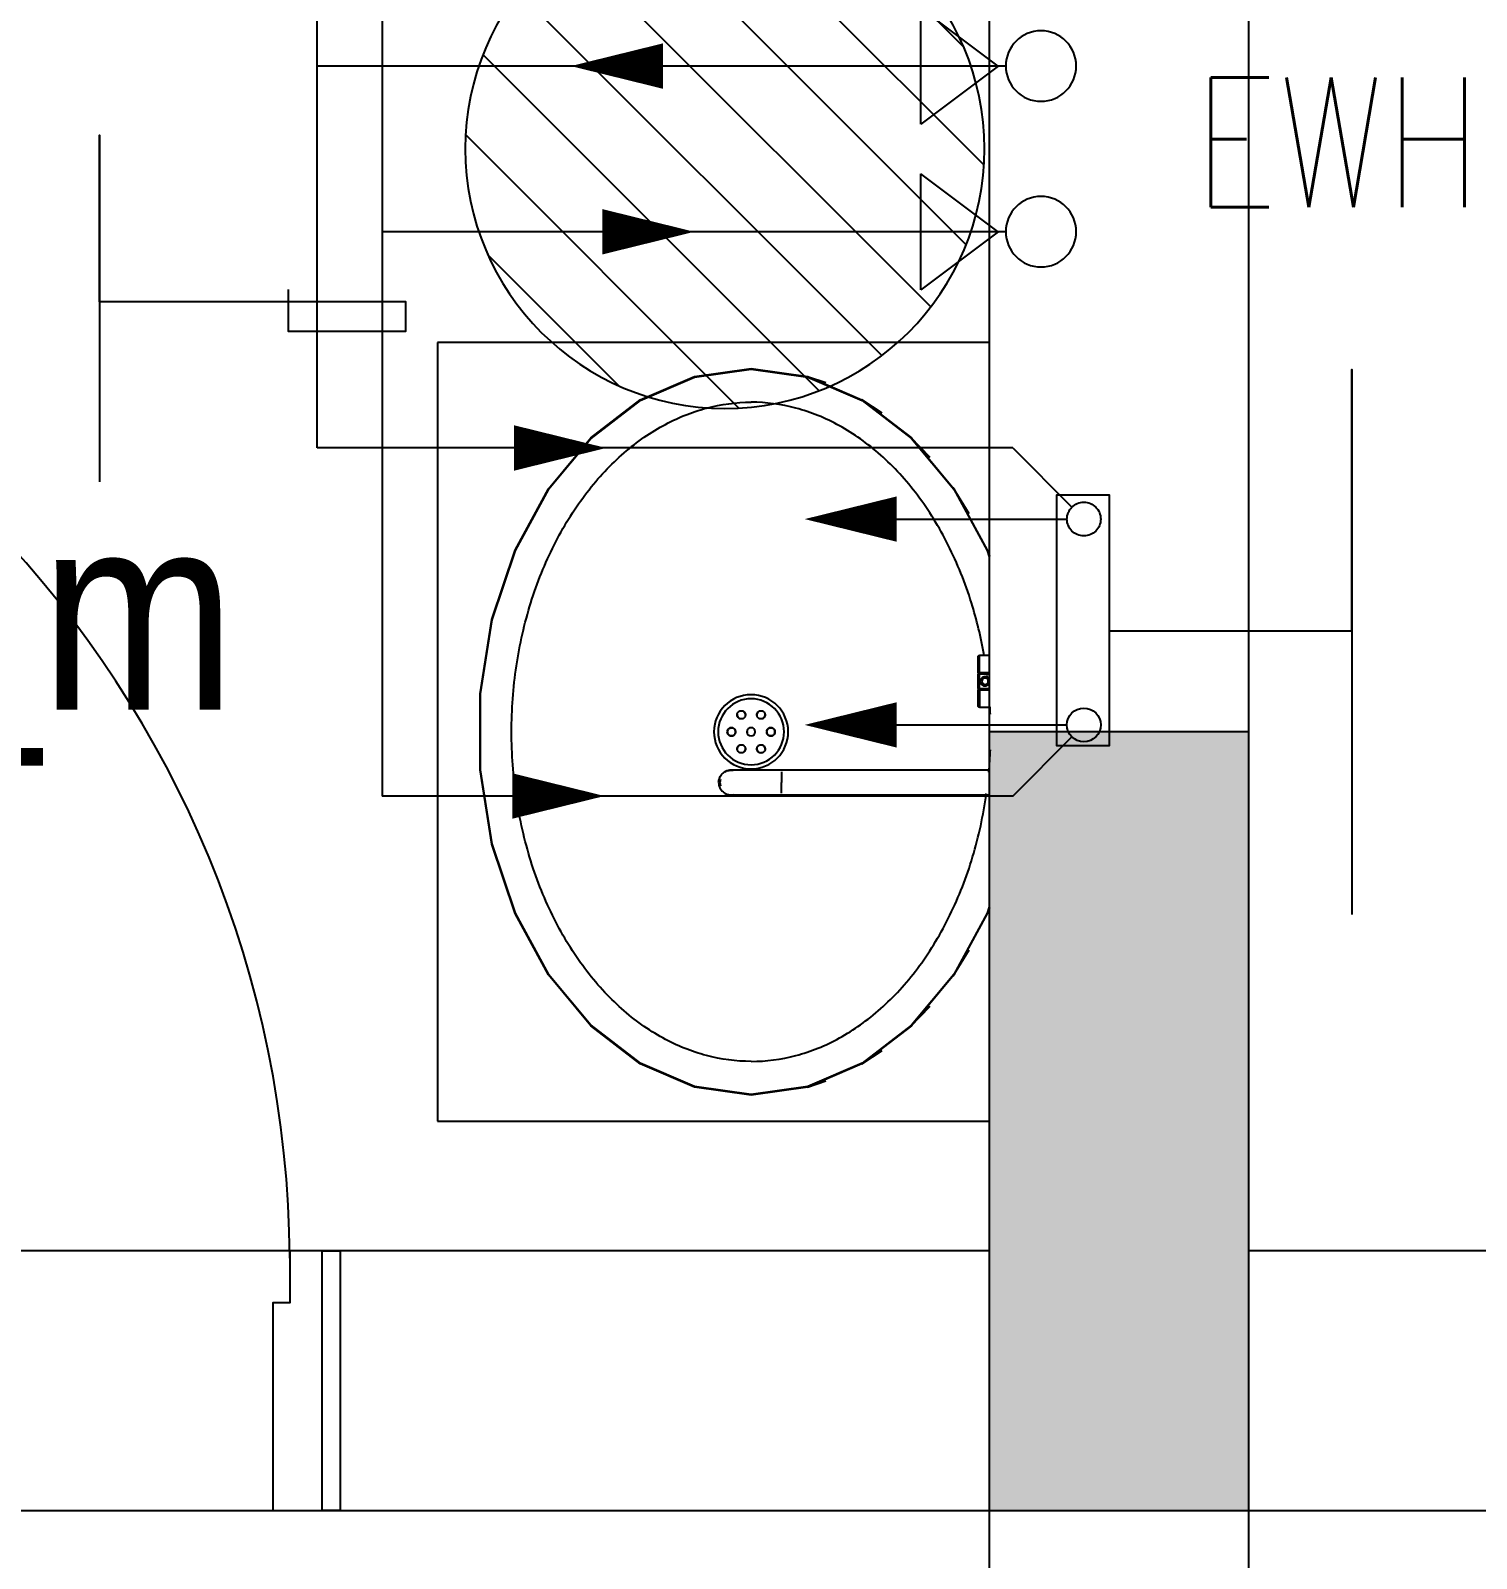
# Model space of a CAD drawing. Header units: metres. Extents: x -658 to -58, y -713 to -118.
# Drawn here: x -221.744 to -220.63, y -257.019 to -255.842 of the extents above; entities that cross this region are included whole.
import ezdxf
from ezdxf.enums import TextEntityAlignment as Align

# ---------------------------------------------------------------- set-up
doc = ezdxf.new("R2010")
doc.units = ezdxf.units.M
doc.header["$LTSCALE"] = 100
doc.linetypes.add('DASHED', pattern=[0.75, 0.5, -0.25])
for name, color, linetype in [('cw', 4, 'Continuous'), ('hw', 1, 'Continuous'), ('plan', 8, 'Continuous'), ('WATER ARR', 114, 'Continuous'), ('water heater', 1, 'Continuous'), ('WATER TEXT', 3, 'Continuous'), ('WATER-SUPPLY', 4, 'Continuous')]:
    doc.layers.add(name, color=color, linetype=linetype)
doc.styles.add('style12', font='xarab.shx')
doc.styles.add('TIMES', font='simplex.shx', dxfattribs={"width": 0.8, "height": 0.4})

# ---------------------------------------------------------------- blocks, each defined once
blk = doc.blocks.new('wash_basin_15442 _1_ - Type 1-V23-دور الملحق')
for p, q in [((0.125, -0.1), (0.125, -0.525)), ((0.366, -0.1), (0.366, -0.1075)), ((0.3794, -0.1), (0.3794, -0.1075)), ((0.3797, -0.1075), (0.3797, -0.1)), ((0.3797, -0.1), (0.3797, -0.1075)), ((0.3802, -0.1), (0.3802, -0.1075)), ((0.3802, -0.1), (0.3802, -0.1075)), ((0.3802, -0.1075), (0.3802, -0.1)), ((0.3803, -0.1075), (0.3803, -0.1)), ((0.3917, -0.1), (0.3917, -0.1075)), ((0.3918, -0.1075), (0.3918, -0.1)), ((0.3918, -0.1), (0.3918, -0.1075)), ((0.3918, -0.1075), (0.3918, -0.1)), ((0.3923, -0.1), (0.3923, -0.1075)), ((0.3923, -0.1075), (0.3923, -0.1)), ((0.3926, -0.1075), (0.3926, -0.1)), ((0.406, -0.1075), (0.406, -0.1)), ((0.4545, -0.1), (0.4545, -0.26)), ((0.4735, -0.26), (0.4735, -0.1)), ((0.725, -0.525), (0.725, -0.1)), ((0.2366, -0.1281), (0.2566, -0.1157)), ((0.3794, -0.1075), (0.366, -0.1075)), ((0.3795, -0.1085), (0.3686, -0.1085)), ((0.3686, -0.1085), (0.3795, -0.1085)), ((0.3794, -0.1075), (0.3797, -0.1075)), ((0.3797, -0.1075), (0.3794, -0.1075)), ((0.3802, -0.1075), (0.3803, -0.1075)), ((0.3803, -0.1075), (0.3802, -0.1075)), ((0.3917, -0.1075), (0.3803, -0.1075)), ((0.3916, -0.1085), (0.3804, -0.1085)), ((0.3804, -0.1085), (0.3916, -0.1085)), ((0.3889, -0.1075), (0.3831, -0.1075)), ((0.3917, -0.1075), (0.3918, -0.1075)), ((0.3918, -0.1075), (0.3917, -0.1075)), ((0.3926, -0.1075), (0.3923, -0.1075)), ((0.3923, -0.1075), (0.3926, -0.1075)), ((0.3925, -0.1085), (0.4034, -0.1085)), ((0.4034, -0.1085), (0.3925, -0.1085)), ((0.3926, -0.1075), (0.406, -0.1075)), ((0.5933, -0.1157), (0.6132, -0.1281)), ((0.1978, -0.1606), (0.2133, -0.1459)), ((0.6365, -0.1459), (0.652, -0.1606)), ((0.1689, -0.1985), (0.1792, -0.1828)), ((0.6707, -0.1828), (0.681, -0.1985)), ((0.151, -0.24), (0.1557, -0.2259)), ((0.6942, -0.2259), (0.6989, -0.24)), ((0.4558, -0.26), (0.464, -0.26)), ((0.4722, -0.26), (0.464, -0.26)), ((0.125, -0.525), (0.725, -0.525))]:
    blk.add_line(p, q)
at = {"flags": 128}
for points in [[(0.1449, -0.2835), (0.151, -0.2398), (0.1691, -0.1981), (0.1984, -0.16), (0.2376, -0.1274), (0.2849, -0.1016), (0.2895, -0.0997)], [(0.1455, -0.2835), (0.1517, -0.2398), (0.1697, -0.198), (0.1989, -0.16), (0.238, -0.1274), (0.2852, -0.1016), (0.2897, -0.0997)], [(0.1455, -0.2835), (0.1517, -0.2398), (0.1697, -0.198), (0.1989, -0.16), (0.238, -0.1274), (0.2852, -0.1016), (0.29, -0.1)], [(0.3846, -0.1), (0.3845, -0.1001), (0.3844, -0.1001), (0.3843, -0.1002), (0.3841, -0.1003), (0.384, -0.1004), (0.3839, -0.1004), (0.3838, -0.1005), (0.3837, -0.1006), (0.3836, -0.1007), (0.3835, -0.1008), (0.3834, -0.1009), (0.3833, -0.101), (0.3832, -0.1011), (0.3831, -0.1012), (0.3831, -0.1014), (0.383, -0.1015), (0.3829, -0.1016), (0.3828, -0.1017), (0.3828, -0.1019), (0.3827, -0.102), (0.3827, -0.1021), (0.3826, -0.1022), (0.3826, -0.1024), (0.3826, -0.1025), (0.3826, -0.1027), (0.3825, -0.1028), (0.3825, -0.1029), (0.3825, -0.1031), (0.3825, -0.1032), (0.3825, -0.1034), (0.3825, -0.1035), (0.3825, -0.1036), (0.3825, -0.1038), (0.3826, -0.1039), (0.3826, -0.104), (0.3826, -0.1042), (0.3827, -0.1043), (0.3827, -0.1044), (0.3828, -0.1046), (0.3828, -0.1047), (0.3829, -0.1048), (0.3829, -0.105), (0.383, -0.1051), (0.3831, -0.1052), (0.3832, -0.1053), (0.3833, -0.1054), (0.3833, -0.1055), (0.3834, -0.1056), (0.3835, -0.1057), (0.3836, -0.1058), (0.3837, -0.1059), (0.3838, -0.106), (0.384, -0.1061), (0.3841, -0.1062), (0.3842, -0.1062), (0.3843, -0.1063), (0.3844, -0.1064), (0.3846, -0.1064), (0.3847, -0.1065), (0.3848, -0.1065), (0.385, -0.1066), (0.3851, -0.1066), (0.3852, -0.1067), (0.3854, -0.1067), (0.3855, -0.1067), (0.3856, -0.1067), (0.3858, -0.1067), (0.3859, -0.1067), (0.386, -0.1067)], [(0.386, -0.1067), (0.3861, -0.1067), (0.3863, -0.1067), (0.3864, -0.1067), (0.3866, -0.1067), (0.3867, -0.1067), (0.3868, -0.1066), (0.387, -0.1066), (0.3871, -0.1066), (0.3872, -0.1065), (0.3874, -0.1065), (0.3875, -0.1064), (0.3876, -0.1064), (0.3877, -0.1063), (0.3879, -0.1062), (0.388, -0.1061), (0.3881, -0.1061), (0.3882, -0.106), (0.3883, -0.1059), (0.3884, -0.1058), (0.3885, -0.1057), (0.3886, -0.1056), (0.3887, -0.1055), (0.3888, -0.1054), (0.3889, -0.1053), (0.3889, -0.1051), (0.389, -0.105), (0.3891, -0.1049), (0.3892, -0.1048), (0.3892, -0.1046), (0.3893, -0.1045), (0.3893, -0.1044), (0.3894, -0.1043), (0.3894, -0.1041), (0.3894, -0.104), (0.3894, -0.1038), (0.3895, -0.1037), (0.3895, -0.1036), (0.3895, -0.1034), (0.3895, -0.1033), (0.3895, -0.1031), (0.3895, -0.103), (0.3895, -0.1029), (0.3895, -0.1027), (0.3894, -0.1026), (0.3894, -0.1025), (0.3894, -0.1023), (0.3893, -0.1022), (0.3893, -0.1021), (0.3892, -0.1019), (0.3892, -0.1018), (0.3891, -0.1017), (0.3891, -0.1015), (0.389, -0.1014), (0.3889, -0.1013), (0.3888, -0.1012), (0.3887, -0.1011), (0.3887, -0.101), (0.3886, -0.1009), (0.3885, -0.1008), (0.3884, -0.1007), (0.3883, -0.1006), (0.3882, -0.1005), (0.388, -0.1004), (0.3879, -0.1003), (0.3878, -0.1003), (0.3877, -0.1002), (0.3876, -0.1001), (0.3874, -0.1001), (0.3873, -0.1)], [(0.5599, -0.1), (0.5646, -0.1016), (0.6119, -0.1274), (0.651, -0.16), (0.6802, -0.198), (0.6982, -0.2398), (0.7043, -0.2835)], [(0.5602, -0.0997), (0.5646, -0.1016), (0.6119, -0.1274), (0.651, -0.16), (0.6802, -0.198), (0.6982, -0.2398), (0.7043, -0.2835)], [(0.5603, -0.0997), (0.5649, -0.1016), (0.6123, -0.1274), (0.6514, -0.16), (0.6807, -0.1981), (0.6988, -0.2398), (0.7049, -0.2835)], [(0.367, -0.1085), (0.367, -0.1085), (0.3669, -0.1085), (0.3669, -0.1085), (0.3668, -0.1085), (0.3668, -0.1085), (0.3668, -0.1085), (0.3667, -0.1085), (0.3667, -0.1084), (0.3666, -0.1084), (0.3666, -0.1084), (0.3666, -0.1084), (0.3665, -0.1084), (0.3665, -0.1084), (0.3665, -0.1083), (0.3664, -0.1083), (0.3664, -0.1083), (0.3664, -0.1083), (0.3663, -0.1083), (0.3663, -0.1082), (0.3663, -0.1082), (0.3663, -0.1082), (0.3662, -0.1081), (0.3662, -0.1081), (0.3662, -0.1081), (0.3662, -0.108), (0.3661, -0.108), (0.3661, -0.108), (0.3661, -0.1079), (0.3661, -0.1079), (0.3661, -0.1079), (0.3661, -0.1078), (0.366, -0.1078), (0.366, -0.1077), (0.366, -0.1077), (0.366, -0.1077), (0.366, -0.1076), (0.366, -0.1076), (0.366, -0.1076), (0.366, -0.1075), (0.366, -0.1075)], [(0.3795, -0.1085), (0.3788, -0.1085), (0.3781, -0.1085), (0.3774, -0.1085), (0.3767, -0.1085), (0.3761, -0.1085), (0.3754, -0.1085), (0.3748, -0.1085), (0.3742, -0.1085), (0.3736, -0.1085), (0.3731, -0.1085), (0.3725, -0.1085), (0.372, -0.1085), (0.3715, -0.1085), (0.371, -0.1085), (0.3706, -0.1085), (0.3701, -0.1085), (0.3697, -0.1085), (0.3693, -0.1085), (0.369, -0.1085), (0.3687, -0.1085), (0.3684, -0.1085), (0.3681, -0.1085), (0.3679, -0.1085), (0.3676, -0.1085), (0.3675, -0.1085), (0.3673, -0.1085), (0.3672, -0.1085), (0.3671, -0.1085), (0.367, -0.1085), (0.367, -0.1085), (0.367, -0.1085)], [(0.367, -0.1085), (0.367, -0.1085), (0.3671, -0.1085), (0.3671, -0.1085), (0.3672, -0.1085), (0.3674, -0.1085), (0.3675, -0.1085), (0.3677, -0.1085), (0.368, -0.1085), (0.3682, -0.1085), (0.3685, -0.1085), (0.3688, -0.1085), (0.3691, -0.1085), (0.3695, -0.1085), (0.3699, -0.1085), (0.3703, -0.1085), (0.3708, -0.1085), (0.3712, -0.1085), (0.3717, -0.1085), (0.3722, -0.1085), (0.3728, -0.1085), (0.3733, -0.1085), (0.3739, -0.1085), (0.3745, -0.1085), (0.3751, -0.1085), (0.3757, -0.1085), (0.3764, -0.1085), (0.377, -0.1085), (0.3777, -0.1085), (0.3784, -0.1085), (0.3791, -0.1085), (0.3795, -0.1085)], [(0.3826, -0.1085), (0.3818, -0.1085), (0.3811, -0.1085), (0.3804, -0.1085)], [(0.3804, -0.1085), (0.3811, -0.1085), (0.3819, -0.1085), (0.3826, -0.1085), (0.3834, -0.1085), (0.3841, -0.1085), (0.3849, -0.1085), (0.3856, -0.1085), (0.3864, -0.1085), (0.3872, -0.1085), (0.3879, -0.1085), (0.3887, -0.1085), (0.3894, -0.1085), (0.3902, -0.1085), (0.3909, -0.1085), (0.3916, -0.1085)], [(0.3916, -0.1085), (0.3909, -0.1085), (0.3901, -0.1085), (0.3894, -0.1085)], [(0.3925, -0.1085), (0.3932, -0.1085), (0.3939, -0.1085), (0.3946, -0.1085), (0.3953, -0.1085), (0.3959, -0.1085), (0.3966, -0.1085), (0.3972, -0.1085), (0.3978, -0.1085), (0.3984, -0.1085), (0.3989, -0.1085), (0.3995, -0.1085), (0.4, -0.1085), (0.4005, -0.1085), (0.401, -0.1085), (0.4014, -0.1085), (0.4019, -0.1085), (0.4023, -0.1085), (0.4027, -0.1085), (0.403, -0.1085), (0.4033, -0.1085), (0.4036, -0.1085), (0.4039, -0.1085), (0.4041, -0.1085), (0.4044, -0.1085), (0.4045, -0.1085), (0.4047, -0.1085), (0.4048, -0.1085), (0.4049, -0.1085), (0.405, -0.1085), (0.405, -0.1085), (0.405, -0.1085)], [(0.405, -0.1085), (0.405, -0.1085), (0.4049, -0.1085), (0.4049, -0.1085), (0.4048, -0.1085), (0.4046, -0.1085), (0.4045, -0.1085), (0.4043, -0.1085), (0.404, -0.1085), (0.4038, -0.1085), (0.4035, -0.1085), (0.4032, -0.1085), (0.4029, -0.1085), (0.4025, -0.1085), (0.4021, -0.1085), (0.4017, -0.1085), (0.4012, -0.1085), (0.4008, -0.1085), (0.4003, -0.1085), (0.3998, -0.1085), (0.3992, -0.1085), (0.3987, -0.1085), (0.3981, -0.1085), (0.3975, -0.1085), (0.3969, -0.1085), (0.3963, -0.1085), (0.3956, -0.1085), (0.395, -0.1085), (0.3943, -0.1085), (0.3936, -0.1085), (0.3929, -0.1085), (0.3925, -0.1085)], [(0.406, -0.1075), (0.406, -0.1075), (0.406, -0.1076), (0.406, -0.1076), (0.406, -0.1077), (0.406, -0.1077), (0.406, -0.1077), (0.406, -0.1078), (0.4059, -0.1078), (0.4059, -0.1079), (0.4059, -0.1079), (0.4059, -0.1079), (0.4059, -0.108), (0.4059, -0.108), (0.4058, -0.108), (0.4058, -0.1081), (0.4058, -0.1081), (0.4058, -0.1081), (0.4058, -0.1082), (0.4057, -0.1082), (0.4057, -0.1082), (0.4057, -0.1082), (0.4056, -0.1083), (0.4056, -0.1083), (0.4056, -0.1083), (0.4055, -0.1083), (0.4055, -0.1084), (0.4055, -0.1084), (0.4054, -0.1084), (0.4054, -0.1084), (0.4054, -0.1084), (0.4053, -0.1084), (0.4053, -0.1085), (0.4052, -0.1085), (0.4052, -0.1085), (0.4052, -0.1085), (0.4051, -0.1085), (0.4051, -0.1085), (0.4051, -0.1085), (0.405, -0.1085), (0.405, -0.1085)], [(0.4545, -0.26), (0.4545, -0.2616), (0.4545, -0.2631), (0.4545, -0.2647), (0.4545, -0.2662), (0.4545, -0.2677), (0.4545, -0.2693), (0.4545, -0.2708), (0.4545, -0.2723), (0.4545, -0.2737), (0.4545, -0.2752), (0.4545, -0.2766), (0.4545, -0.278), (0.4545, -0.2794), (0.4545, -0.2807), (0.4545, -0.282), (0.4545, -0.2833), (0.4545, -0.2845), (0.4545, -0.2857), (0.4545, -0.2869), (0.4545, -0.288), (0.4545, -0.289), (0.4545, -0.2901), (0.4545, -0.291), (0.4545, -0.2919), (0.4545, -0.2928), (0.4545, -0.2936), (0.4545, -0.2944), (0.4545, -0.2951), (0.4545, -0.2958), (0.4545, -0.2963), (0.4545, -0.2969), (0.4545, -0.2974), (0.4545, -0.2978), (0.4545, -0.2981), (0.4545, -0.2984), (0.4545, -0.2987), (0.4545, -0.2988), (0.4545, -0.2989), (0.4545, -0.299)], [(0.4735, -0.299), (0.4735, -0.2989), (0.4735, -0.2988), (0.4735, -0.2987), (0.4735, -0.2984), (0.4735, -0.2981), (0.4735, -0.2978), (0.4735, -0.2974), (0.4735, -0.2969), (0.4735, -0.2964), (0.4735, -0.2958), (0.4735, -0.2951), (0.4735, -0.2944), (0.4735, -0.2936), (0.4735, -0.2928), (0.4735, -0.292), (0.4735, -0.291), (0.4735, -0.2901), (0.4735, -0.289), (0.4735, -0.288), (0.4735, -0.2869), (0.4735, -0.2857), (0.4735, -0.2845), (0.4735, -0.2833), (0.4735, -0.282), (0.4735, -0.2807), (0.4735, -0.2794), (0.4735, -0.278), (0.4735, -0.2766), (0.4735, -0.2752), (0.4735, -0.2737), (0.4735, -0.2723), (0.4735, -0.2708), (0.4735, -0.2693), (0.4735, -0.2678), (0.4735, -0.2662), (0.4735, -0.2647), (0.4735, -0.2631), (0.4735, -0.2616), (0.4735, -0.26), (0.4735, -0.26)], [(0.7049, -0.2835), (0.6988, -0.3271), (0.6807, -0.3689), (0.6514, -0.4069), (0.6123, -0.4395), (0.5649, -0.4653), (0.5114, -0.4832), (0.4542, -0.4923), (0.3957, -0.4923), (0.3384, -0.4832), (0.2849, -0.4653), (0.2376, -0.4395), (0.1984, -0.4069), (0.1691, -0.3689), (0.151, -0.3271), (0.1449, -0.2835)], [(0.7043, -0.2835), (0.6982, -0.3271), (0.6802, -0.3689), (0.651, -0.4069), (0.6119, -0.4395), (0.5646, -0.4653), (0.5113, -0.4832), (0.4542, -0.4923), (0.3957, -0.4923), (0.3386, -0.4832), (0.2852, -0.4653), (0.238, -0.4395), (0.1989, -0.4069), (0.1697, -0.3689), (0.1517, -0.3271), (0.1455, -0.2835)], [(0.1455, -0.2835), (0.1517, -0.3271), (0.1697, -0.3689), (0.1989, -0.4069), (0.238, -0.4395), (0.2852, -0.4653), (0.3386, -0.4832), (0.3957, -0.4923), (0.4542, -0.4923), (0.5113, -0.4832), (0.5646, -0.4653), (0.6119, -0.4395), (0.651, -0.4069), (0.6802, -0.3689), (0.6982, -0.3271), (0.7043, -0.2835)]]:
    blk.add_lwpolyline(points, dxfattribs=at)
for centre, radius, start, end in [((0.386, -0.1032), 0.0035, 100.9743, 180), ((0.386, -0.1032), 0.0035, 180, 270), ((0.386, -0.1032), 0.0025, 90, 180), ((0.386, -0.1032), 0.0025, 180, 270), ((0.386, -0.1032), 0.0025, 270, 90), ((0.386, -0.1032), 0.0035, 270, 360), ((0.386, -0.1032), 0.0035, 0, 79.0257), ((0.3795, -0.1083), 0.0002, 270, 0), ((0.3795, -0.1083), 0.0002, 270, 360), ((0.3804, -0.1083), 0.0002, 180, 270), ((0.3804, -0.1083), 0.0002, 180, 270), ((0.3916, -0.1083), 0.0002, 270, 0), ((0.3916, -0.1083), 0.0002, 270, 0), ((0.3925, -0.1083), 0.0002, 180, 270), ((0.3925, -0.1083), 0.0002, 180, 270), ((0.4249, -0.2835), 0.0286, 90, 270), ((0.4249, -0.2835), 0.0286, 0, 180), ((0.4249, -0.2835), 0.0254, 90, 270), ((0.4249, -0.2835), 0.0286, 270, 90), ((0.4249, -0.2835), 0.0254, 270, 90), ((0.4249, -0.2835), 0.00317, 90, 180), ((0.4249, -0.2835), 0.00318, 90, 105), ((0.4249, -0.2835), 0.00318, 75, 90), ((0.4249, -0.2835), 0.00318, 0, 90), ((0.4249, -0.2835), 0.0286, 180, 0), ((0.4249, -0.2835), 0.00317, 180, 270), ((0.4249, -0.2835), 0.00318, 255, 270), ((0.4249, -0.2835), 0.00317, 270, 0), ((0.4249, -0.2835), 0.00317, 270, 285), ((0.464, -0.299), 0.0095, 170, 210), ((0.464, -0.299), 0.0095, 180, 193.6243), ((0.464, -0.299), 0.0095, 330, 10), ((0.464, -0.299), 0.0095, 346.3821, 360), ((0.464, -0.299), 0.0095, 250, 270), ((0.464, -0.299), 0.0085, 253.3917, 270), ((0.464, -0.299), 0.0095, 258.4463, 270), ((0.464, -0.299), 0.009, 261.6271, 270), ((0.464, -0.299), 0.0085, 270, 286.6195), ((0.464, -0.299), 0.0095, 270, 290), ((0.464, -0.299), 0.009, 270, 278.39), ((0.464, -0.299), 0.0095, 270, 281.5609)]:
    blk.add_arc(centre, radius, start, end)
for points, knots in [([(0.366, -0.1039), (0.3521, -0.1064), (0.3224, -0.1135), (0.2801, -0.1306), (0.2414, -0.1545), (0.2102, -0.1831), (0.1876, -0.215), (0.174, -0.2488), (0.1709, -0.2719), (0.1709, -0.2835)], [4.941188, 4.941188, 4.941188, 4.941188, 5.105088, 5.301438, 5.497787, 5.694137, 5.890486, 6.086836, 6.283185, 6.283185, 6.283185, 6.283185]), ([(0.3854, -0.0998), (0.3852, -0.0998), (0.3848, -0.0999), (0.3843, -0.1002), (0.384, -0.1004), (0.3837, -0.1006), (0.3835, -0.1008), (0.3833, -0.101), (0.3831, -0.1012), (0.3829, -0.1016), (0.3826, -0.1022), (0.3825, -0.1028), (0.3825, -0.1032)], [0.5555556, 0.5555556, 0.5555556, 0.5555556, 0.6111111, 0.6666667, 0.6944444, 0.7222222, 0.75, 0.7777778, 0.8055556, 0.8333333, 0.8888889, 1, 1, 1, 1]), ([(0.3825, -0.1032), (0.3825, -0.1037), (0.3826, -0.1043), (0.3829, -0.1049), (0.3831, -0.1053), (0.3833, -0.1055), (0.3835, -0.1057), (0.3837, -0.1059), (0.384, -0.1061), (0.3842, -0.1063), (0.3845, -0.1064), (0.3849, -0.1066), (0.3856, -0.1068), (0.3864, -0.1068), (0.3872, -0.1066), (0.3877, -0.1063), (0.388, -0.1061), (0.3883, -0.1059), (0.3885, -0.1057), (0.3887, -0.1055), (0.3889, -0.1053), (0.3891, -0.1049), (0.3894, -0.1043), (0.3895, -0.1037), (0.3895, -0.1032)], [0, 0, 0, 0, 0.111111, 0.166667, 0.194444, 0.222222, 0.25, 0.277778, 0.305556, 0.333333, 0.361111, 0.388889, 0.444444, 0.555556, 0.611111, 0.666667, 0.694444, 0.722222, 0.75, 0.777778, 0.805556, 0.833333, 0.888889, 1, 1, 1, 1]), ([(0.3895, -0.1032), (0.3895, -0.1028), (0.3894, -0.1022), (0.3891, -0.1016), (0.3889, -0.1012), (0.3887, -0.101), (0.3885, -0.1008), (0.3883, -0.1006), (0.388, -0.1004), (0.3878, -0.1002), (0.3875, -0.1001), (0.3871, -0.0999), (0.3868, -0.0998), (0.3866, -0.0998)], [0, 0, 0, 0, 0.1111111, 0.1666667, 0.1944444, 0.2222222, 0.25, 0.2777778, 0.3055556, 0.3333333, 0.3611111, 0.3888889, 0.4444444, 0.4444444, 0.4444444, 0.4444444]), ([(0.6789, -0.2835), (0.6789, -0.2719), (0.6759, -0.2488), (0.6623, -0.215), (0.6397, -0.1831), (0.6085, -0.1545), (0.5698, -0.1306), (0.525, -0.1125), (0.4913, -0.1049), (0.4735, -0.1023), (0.4724, -0.1021)], [3.141593, 3.141593, 3.141593, 3.141593, 3.337942, 3.534292, 3.730641, 3.926991, 4.12334, 4.31969, 4.516039, 4.529088, 4.529088, 4.529088, 4.529088]), ([(0.3794, -0.1075), (0.3794, -0.1076), (0.3794, -0.1078), (0.3794, -0.1082), (0.3795, -0.1084), (0.3795, -0.1085), (0.3795, -0.1085)], [0, 0, 0, 0, 0.2, 0.4, 0.7, 1, 1, 1, 1]), ([(0.3804, -0.1083), (0.3804, -0.1083), (0.3804, -0.1085), (0.3804, -0.1085), (0.3804, -0.1085)], [0.6, 0.6, 0.6, 0.6, 0.7, 1, 1, 1, 1]), ([(0.3916, -0.1083), (0.3916, -0.1083), (0.3916, -0.1085), (0.3916, -0.1085), (0.3916, -0.1085)], [0.6, 0.6, 0.6, 0.6, 0.7, 1, 1, 1, 1]), ([(0.3926, -0.1075), (0.3926, -0.1076), (0.3926, -0.1078), (0.3926, -0.1082), (0.3925, -0.1084), (0.3925, -0.1085), (0.3925, -0.1085)], [0, 0, 0, 0, 0.2, 0.4, 0.7, 1, 1, 1, 1]), ([(0.4218, -0.2683), (0.4218, -0.2679), (0.4218, -0.2675), (0.422, -0.267), (0.4222, -0.2667), (0.4225, -0.2663), (0.4229, -0.2658), (0.4237, -0.2653), (0.4245, -0.2651), (0.4249, -0.2651)], [-1, -1, -1, -1, -0.785714, -0.732143, -0.678571, -0.571429, -0.428571, -0.285714, 0, 0, 0, 0]), ([(0.4218, -0.2683), (0.4218, -0.2686), (0.4218, -0.2691), (0.422, -0.2696), (0.4222, -0.2699), (0.4225, -0.2703), (0.4229, -0.2708), (0.4235, -0.2711), (0.4242, -0.2714), (0.4247, -0.2715), (0.4249, -0.2715)], [-1, -1, -1, -1, -0.785714, -0.732143, -0.678571, -0.571429, -0.428571, -0.285714, -0.142857, 0, 0, 0, 0]), ([(0.4249, -0.2651), (0.4246, -0.2651), (0.4241, -0.2652), (0.4237, -0.2654), (0.4235, -0.2654)], [-1, -1, -1, -1, -0.7857143, -0.7142857, -0.7142857, -0.7142857, -0.7142857]), ([(0.4249, -0.2651), (0.4253, -0.2651), (0.426, -0.2652), (0.4269, -0.2657), (0.4275, -0.2663), (0.4278, -0.2669), (0.4281, -0.2676), (0.4281, -0.268), (0.4281, -0.2683)], [-1, -1, -1, -1, -0.785714, -0.571429, -0.428571, -0.285714, -0.142857, 0, 0, 0, 0]), ([(0.4281, -0.2683), (0.4281, -0.2686), (0.4281, -0.2691), (0.4279, -0.2695), (0.4277, -0.2699), (0.4274, -0.2703), (0.427, -0.2708), (0.4264, -0.2711), (0.4257, -0.2714), (0.4252, -0.2715), (0.4249, -0.2715)], [-1, -1, -1, -1, -0.785714, -0.732143, -0.678571, -0.571429, -0.428571, -0.285714, -0.142857, 0, 0, 0, 0]), ([(0.4281, -0.2683), (0.4281, -0.2679), (0.4281, -0.2675), (0.4279, -0.267), (0.4277, -0.2667), (0.4276, -0.2665), (0.4275, -0.2663)], [-1, -1, -1, -1, -0.7857143, -0.7321429, -0.6785714, -0.5714286, -0.5714286, -0.5714286, -0.5714286]), ([(0.4102, -0.2786), (0.41, -0.2785), (0.4097, -0.2782), (0.4093, -0.2778), (0.4091, -0.2775), (0.4089, -0.2772), (0.4088, -0.2769), (0.4087, -0.2765), (0.4086, -0.2758), (0.4088, -0.2748), (0.4093, -0.2738), (0.4101, -0.2732), (0.4108, -0.2729), (0.4113, -0.2727), (0.4118, -0.2727), (0.4126, -0.2727), (0.4131, -0.2729), (0.4134, -0.2731)], [-1, -1, -1, -1, -0.916667, -0.875, -0.833333, -0.791667, -0.770833, -0.75, -0.666667, -0.555556, -0.444444, -0.333333, -0.277778, -0.222222, -0.166667, -0.111111, 0, 0, 0, 0]), ([(0.4134, -0.2731), (0.4137, -0.2733), (0.4141, -0.2736), (0.4145, -0.2742), (0.4147, -0.2745), (0.4148, -0.2747), (0.4149, -0.275), (0.4149, -0.2753), (0.415, -0.2755), (0.415, -0.2759), (0.415, -0.2764), (0.4148, -0.2771), (0.4144, -0.2778), (0.4139, -0.2783), (0.4136, -0.2785), (0.4133, -0.2787), (0.4129, -0.2788), (0.4126, -0.2789), (0.4123, -0.279), (0.412, -0.279), (0.4117, -0.279), (0.4111, -0.279), (0.4105, -0.2788), (0.4102, -0.2786)], [-1, -1, -1, -1, -0.888889, -0.833333, -0.805556, -0.777778, -0.75, -0.722222, -0.694444, -0.666667, -0.611111, -0.555556, -0.444444, -0.388889, -0.361111, -0.333333, -0.277778, -0.25, -0.222222, -0.194444, -0.166667, -0.111111, 0, 0, 0, 0]), ([(0.4102, -0.2786), (0.4105, -0.2788), (0.4111, -0.279), (0.4117, -0.279), (0.4121, -0.279), (0.4122, -0.279), (0.4123, -0.279)], [-1, -1, -1, -1, -0.8888889, -0.8333333, -0.8055556, -0.7777778, -0.7777778, -0.7777778, -0.7777778]), ([(0.4134, -0.2731), (0.4132, -0.273), (0.4128, -0.2728), (0.4123, -0.2727), (0.4118, -0.2727), (0.4115, -0.2727), (0.4113, -0.2727), (0.4113, -0.2727)], [-1, -1, -1, -1, -0.9166667, -0.875, -0.8333333, -0.7916667, -0.7777778, -0.7777778, -0.7777778, -0.7777778]), ([(0.4148, -0.2747), (0.4147, -0.2747), (0.4147, -0.2745), (0.4145, -0.2742), (0.4141, -0.2736), (0.4137, -0.2733), (0.4134, -0.2731)], [-0.2222222, -0.2222222, -0.2222222, -0.2222222, -0.1944444, -0.1666667, -0.1111111, 0, 0, 0, 0]), ([(0.4397, -0.2786), (0.4394, -0.2788), (0.4388, -0.279), (0.4382, -0.279), (0.4379, -0.279), (0.4376, -0.279), (0.4373, -0.2789), (0.437, -0.2789), (0.4368, -0.2788), (0.4364, -0.2786), (0.4361, -0.2783), (0.4355, -0.2778), (0.4351, -0.2771), (0.435, -0.2765), (0.4349, -0.2761), (0.4349, -0.2757), (0.4349, -0.2754), (0.435, -0.275), (0.4351, -0.2747), (0.4352, -0.2745), (0.4354, -0.2742), (0.4358, -0.2736), (0.4362, -0.2733), (0.4365, -0.2731)], [-1, -1, -1, -1, -0.888889, -0.833333, -0.805556, -0.777778, -0.75, -0.722222, -0.694444, -0.666667, -0.611111, -0.555556, -0.444444, -0.388889, -0.361111, -0.333333, -0.277778, -0.25, -0.222222, -0.194444, -0.166667, -0.111111, 0, 0, 0, 0]), ([(0.4365, -0.2731), (0.4362, -0.2733), (0.4358, -0.2736), (0.4354, -0.2742), (0.4352, -0.2745), (0.4352, -0.2747), (0.4351, -0.2747)], [-1, -1, -1, -1, -0.8888889, -0.8333333, -0.8055556, -0.7777778, -0.7777778, -0.7777778, -0.7777778]), ([(0.4386, -0.2727), (0.4384, -0.2727), (0.438, -0.2727), (0.4373, -0.2727), (0.4368, -0.2729), (0.4365, -0.2731)], [-0.2222222, -0.2222222, -0.2222222, -0.2222222, -0.1666667, -0.1111111, 0, 0, 0, 0]), ([(0.4365, -0.2731), (0.4367, -0.273), (0.4371, -0.2728), (0.4376, -0.2727), (0.438, -0.2727), (0.4384, -0.2727), (0.4387, -0.2727), (0.4391, -0.2728), (0.4397, -0.2731), (0.4406, -0.2738), (0.4411, -0.2748), (0.4413, -0.2757), (0.4412, -0.2765), (0.4411, -0.277), (0.4408, -0.2775), (0.4404, -0.2781), (0.44, -0.2784), (0.4397, -0.2786)], [-1, -1, -1, -1, -0.916667, -0.875, -0.833333, -0.791667, -0.770833, -0.75, -0.666667, -0.555556, -0.444444, -0.333333, -0.277778, -0.222222, -0.166667, -0.111111, 0, 0, 0, 0]), ([(0.4376, -0.279), (0.4377, -0.279), (0.4378, -0.279), (0.4382, -0.279), (0.4388, -0.279), (0.4394, -0.2788), (0.4397, -0.2786)], [-0.2222222, -0.2222222, -0.2222222, -0.2222222, -0.1944444, -0.1666667, -0.1111111, 0, 0, 0, 0]), ([(0.4397, -0.2786), (0.4399, -0.2785), (0.4402, -0.2783), (0.4404, -0.278), (0.4405, -0.2779)], [-1, -1, -1, -1, -0.9166667, -0.8888889, -0.8888889, -0.8888889, -0.8888889]), ([(0.4134, -0.2938), (0.4132, -0.2939), (0.4128, -0.2941), (0.4123, -0.2942), (0.4118, -0.2942), (0.4115, -0.2942), (0.4112, -0.2942), (0.4108, -0.2941), (0.4102, -0.2938), (0.4093, -0.2931), (0.4088, -0.2921), (0.4086, -0.2912), (0.4087, -0.2904), (0.4088, -0.2899), (0.4091, -0.2894), (0.4095, -0.2888), (0.4099, -0.2885), (0.4102, -0.2883)], [-1, -1, -1, -1, -0.916667, -0.875, -0.833333, -0.791667, -0.770833, -0.75, -0.666667, -0.555556, -0.444444, -0.333333, -0.277778, -0.222222, -0.166667, -0.111111, 0, 0, 0, 0]), ([(0.4102, -0.2883), (0.41, -0.2884), (0.4097, -0.2886), (0.4095, -0.2889), (0.4094, -0.289)], [-1, -1, -1, -1, -0.9166667, -0.8888889, -0.8888889, -0.8888889, -0.8888889]), ([(0.4123, -0.2879), (0.4122, -0.2879), (0.412, -0.2879), (0.4117, -0.2879), (0.4111, -0.2879), (0.4105, -0.2881), (0.4102, -0.2883)], [-0.2222222, -0.2222222, -0.2222222, -0.2222222, -0.1944444, -0.1666667, -0.1111111, 0, 0, 0, 0]), ([(0.4102, -0.2883), (0.4105, -0.2881), (0.4111, -0.2879), (0.4117, -0.2879), (0.412, -0.2879), (0.4123, -0.2879), (0.4126, -0.288), (0.4129, -0.288), (0.4131, -0.2881), (0.4135, -0.2883), (0.4138, -0.2886), (0.4144, -0.2891), (0.4148, -0.2898), (0.4149, -0.2904), (0.415, -0.2908), (0.415, -0.2912), (0.415, -0.2915), (0.4149, -0.2919), (0.4148, -0.2922), (0.4147, -0.2924), (0.4145, -0.2927), (0.4141, -0.2933), (0.4137, -0.2936), (0.4134, -0.2938)], [-1, -1, -1, -1, -0.888889, -0.833333, -0.805556, -0.777778, -0.75, -0.722222, -0.694444, -0.666667, -0.611111, -0.555556, -0.444444, -0.388889, -0.361111, -0.333333, -0.277778, -0.25, -0.222222, -0.194444, -0.166667, -0.111111, 0, 0, 0, 0]), ([(0.4113, -0.2942), (0.4115, -0.2942), (0.4118, -0.2942), (0.4126, -0.2942), (0.4131, -0.294), (0.4134, -0.2938)], [-0.2222222, -0.2222222, -0.2222222, -0.2222222, -0.1666667, -0.1111111, 0, 0, 0, 0]), ([(0.4134, -0.2938), (0.4137, -0.2936), (0.4141, -0.2933), (0.4145, -0.2927), (0.4147, -0.2924), (0.4147, -0.2922), (0.4148, -0.2922)], [-1, -1, -1, -1, -0.8888889, -0.8333333, -0.8055556, -0.7777778, -0.7777778, -0.7777778, -0.7777778]), ([(0.4365, -0.2938), (0.4362, -0.2936), (0.4358, -0.2933), (0.4354, -0.2927), (0.4352, -0.2924), (0.4351, -0.2922), (0.435, -0.2919), (0.435, -0.2916), (0.4349, -0.2914), (0.4349, -0.291), (0.4349, -0.2905), (0.4351, -0.2898), (0.4355, -0.2891), (0.436, -0.2886), (0.4363, -0.2884), (0.4366, -0.2882), (0.437, -0.2881), (0.4373, -0.288), (0.4376, -0.2879), (0.4378, -0.2879), (0.4382, -0.2879), (0.4388, -0.2879), (0.4394, -0.2881), (0.4397, -0.2883)], [-1, -1, -1, -1, -0.888889, -0.833333, -0.805556, -0.777778, -0.75, -0.722222, -0.694444, -0.666667, -0.611111, -0.555556, -0.444444, -0.388889, -0.361111, -0.333333, -0.277778, -0.25, -0.222222, -0.194444, -0.166667, -0.111111, 0, 0, 0, 0]), ([(0.4351, -0.2922), (0.4352, -0.2922), (0.4352, -0.2924), (0.4354, -0.2927), (0.4358, -0.2933), (0.4362, -0.2936), (0.4365, -0.2938)], [-0.2222222, -0.2222222, -0.2222222, -0.2222222, -0.1944444, -0.1666667, -0.1111111, 0, 0, 0, 0]), ([(0.4397, -0.2883), (0.4399, -0.2884), (0.4402, -0.2887), (0.4406, -0.2891), (0.4408, -0.2894), (0.441, -0.2897), (0.4411, -0.29), (0.4412, -0.2904), (0.4413, -0.2911), (0.4411, -0.2921), (0.4406, -0.2931), (0.4398, -0.2937), (0.4391, -0.294), (0.4386, -0.2942), (0.438, -0.2942), (0.4373, -0.2942), (0.4368, -0.294), (0.4365, -0.2938)], [-1, -1, -1, -1, -0.916667, -0.875, -0.833333, -0.791667, -0.770833, -0.75, -0.666667, -0.555556, -0.444444, -0.333333, -0.277778, -0.222222, -0.166667, -0.111111, 0, 0, 0, 0]), ([(0.4365, -0.2938), (0.4367, -0.2939), (0.4371, -0.2941), (0.4376, -0.2942), (0.438, -0.2942), (0.4384, -0.2942), (0.4386, -0.2942), (0.4386, -0.2942)], [-1, -1, -1, -1, -0.9166667, -0.875, -0.8333333, -0.7916667, -0.7777778, -0.7777778, -0.7777778, -0.7777778]), ([(0.4397, -0.2883), (0.4394, -0.2881), (0.4388, -0.2879), (0.4382, -0.2879), (0.4378, -0.2879), (0.4377, -0.2879), (0.4376, -0.2879)], [-1, -1, -1, -1, -0.8888889, -0.8333333, -0.8055556, -0.7777778, -0.7777778, -0.7777778, -0.7777778]), ([(0.4218, -0.2986), (0.4218, -0.2983), (0.4218, -0.2978), (0.422, -0.2974), (0.4222, -0.297), (0.4225, -0.2966), (0.4229, -0.2961), (0.4235, -0.2958), (0.4242, -0.2955), (0.4247, -0.2954), (0.4249, -0.2954)], [-1, -1, -1, -1, -0.785714, -0.732143, -0.678571, -0.571429, -0.428571, -0.285714, -0.142857, 0, 0, 0, 0]), ([(0.4218, -0.2986), (0.4218, -0.299), (0.4218, -0.2994), (0.422, -0.2999), (0.4222, -0.3002), (0.4223, -0.3004), (0.4224, -0.3006)], [-1, -1, -1, -1, -0.7857143, -0.7321429, -0.6785714, -0.5714286, -0.5714286, -0.5714286, -0.5714286]), ([(0.4249, -0.3018), (0.4246, -0.3018), (0.4239, -0.3017), (0.423, -0.3012), (0.4224, -0.3006), (0.4221, -0.3), (0.4218, -0.2993), (0.4218, -0.2989), (0.4218, -0.2986)], [-1, -1, -1, -1, -0.785714, -0.571429, -0.428571, -0.285714, -0.142857, 0, 0, 0, 0]), ([(0.4281, -0.2986), (0.4281, -0.2983), (0.4281, -0.2978), (0.4279, -0.2973), (0.4277, -0.297), (0.4274, -0.2966), (0.427, -0.2961), (0.4264, -0.2958), (0.4257, -0.2955), (0.4252, -0.2954), (0.4249, -0.2954)], [-1, -1, -1, -1, -0.785714, -0.732143, -0.678571, -0.571429, -0.428571, -0.285714, -0.142857, 0, 0, 0, 0]), ([(0.4281, -0.2986), (0.4281, -0.299), (0.4281, -0.2994), (0.4279, -0.2999), (0.4277, -0.3002), (0.4274, -0.3006), (0.427, -0.3011), (0.4262, -0.3016), (0.4254, -0.3018), (0.4249, -0.3018)], [-1, -1, -1, -1, -0.785714, -0.732143, -0.678571, -0.571429, -0.428571, -0.285714, 0, 0, 0, 0]), ([(0.4249, -0.3018), (0.4253, -0.3018), (0.4258, -0.3017), (0.4262, -0.3015), (0.4264, -0.3015)], [-1, -1, -1, -1, -0.7857143, -0.7142857, -0.7142857, -0.7142857, -0.7142857])]:
    blk.add_open_spline(points, degree=3, knots=knots)
for points in [[(0.3843, -0.1013), (0.3834, -0.1014), (0.3824, -0.1015), (0.3815, -0.1016)], [(0.3892, -0.1007), (0.3885, -0.1008), (0.3878, -0.1009), (0.3871, -0.1009)], [(0.4112, -0.0991), (0.4094, -0.0992), (0.4075, -0.0993), (0.4057, -0.0994)], [(0.456, -0.1002), (0.4502, -0.0997), (0.4444, -0.0994), (0.4387, -0.0991)], [(0.3795, -0.1085), (0.3795, -0.1085), (0.3795, -0.1085), (0.3795, -0.1083), (0.3794, -0.1081), (0.3794, -0.1078), (0.3794, -0.1076), (0.3794, -0.1075)], [(0.3797, -0.1083), (0.3797, -0.1083), (0.3797, -0.1083), (0.3797, -0.1081), (0.3797, -0.1078), (0.3797, -0.1076), (0.3797, -0.1075)], [(0.3797, -0.1075), (0.3797, -0.1076), (0.3797, -0.1078), (0.3797, -0.1081), (0.3797, -0.1083), (0.3797, -0.1083), (0.3797, -0.1083)], [(0.3802, -0.1083), (0.3802, -0.1083), (0.3802, -0.1083), (0.3802, -0.1081), (0.3802, -0.1078), (0.3802, -0.1076), (0.3802, -0.1075)], [(0.3802, -0.1075), (0.3802, -0.1076), (0.3802, -0.1078), (0.3802, -0.1081), (0.3802, -0.1083), (0.3802, -0.1083), (0.3802, -0.1083)], [(0.3803, -0.1075), (0.3803, -0.1076), (0.3803, -0.1077), (0.3803, -0.1078)], [(0.3803, -0.1078), (0.3803, -0.1077), (0.3803, -0.1076), (0.3803, -0.1075)], [(0.3804, -0.1085), (0.3804, -0.1085), (0.3804, -0.1085), (0.3804, -0.1084), (0.3804, -0.1083)], [(0.3916, -0.1085), (0.3916, -0.1085), (0.3916, -0.1085), (0.3916, -0.1084), (0.3916, -0.1083)], [(0.3917, -0.1078), (0.3917, -0.1077), (0.3917, -0.1076), (0.3917, -0.1075)], [(0.3917, -0.1075), (0.3917, -0.1076), (0.3917, -0.1077), (0.3917, -0.1078)], [(0.3918, -0.1075), (0.3918, -0.1076), (0.3918, -0.1078), (0.3918, -0.1081), (0.3918, -0.1083), (0.3918, -0.1083), (0.3918, -0.1083)], [(0.3918, -0.1083), (0.3918, -0.1083), (0.3918, -0.1083), (0.3918, -0.1081), (0.3918, -0.1078), (0.3918, -0.1076), (0.3918, -0.1075)], [(0.3923, -0.1075), (0.3923, -0.1076), (0.3923, -0.1078), (0.3923, -0.1081), (0.3923, -0.1083), (0.3923, -0.1083), (0.3923, -0.1083)], [(0.3923, -0.1083), (0.3923, -0.1083), (0.3923, -0.1083), (0.3923, -0.1081), (0.3923, -0.1078), (0.3923, -0.1076), (0.3923, -0.1075)], [(0.3925, -0.1085), (0.3925, -0.1085), (0.3925, -0.1085), (0.3925, -0.1083), (0.3926, -0.1081), (0.3926, -0.1078), (0.3926, -0.1076), (0.3926, -0.1075)], [(0.4224, -0.2663), (0.4223, -0.2665), (0.4221, -0.2669), (0.4218, -0.2676), (0.4218, -0.268), (0.4218, -0.2683)], [(0.4249, -0.2715), (0.4247, -0.2715), (0.4242, -0.2714), (0.4235, -0.2711), (0.4229, -0.2708), (0.4224, -0.2702), (0.4221, -0.2696), (0.4218, -0.269), (0.4218, -0.2685), (0.4218, -0.2683)], [(0.4264, -0.2654), (0.4259, -0.2652), (0.4254, -0.2651), (0.4249, -0.2651)], [(0.4249, -0.2715), (0.4252, -0.2715), (0.4257, -0.2714), (0.4264, -0.2711), (0.427, -0.2708), (0.4275, -0.2702), (0.4278, -0.2696), (0.4281, -0.269), (0.4281, -0.2685), (0.4281, -0.2683)], [(0.4094, -0.2779), (0.4096, -0.2782), (0.4099, -0.2784), (0.4102, -0.2786)], [(0.6789, -0.2835), (0.6789, -0.295), (0.6759, -0.3181), (0.6623, -0.3519), (0.6397, -0.3838), (0.6085, -0.4124), (0.5698, -0.4363), (0.525, -0.4544), (0.4761, -0.4655), (0.4249, -0.4693), (0.3738, -0.4655), (0.3249, -0.4544), (0.2801, -0.4363), (0.2414, -0.4124), (0.2102, -0.3838), (0.1876, -0.3519), (0.174, -0.3181), (0.1709, -0.295), (0.1709, -0.2835)], [(0.4405, -0.289), (0.4403, -0.2887), (0.44, -0.2885), (0.4397, -0.2883)], [(0.4249, -0.2954), (0.4247, -0.2954), (0.4242, -0.2955), (0.4235, -0.2958), (0.4229, -0.2961), (0.4224, -0.2967), (0.4221, -0.2973), (0.4218, -0.2979), (0.4218, -0.2984), (0.4218, -0.2986)], [(0.4235, -0.3015), (0.424, -0.3017), (0.4245, -0.3018), (0.4249, -0.3018)], [(0.4249, -0.2954), (0.4252, -0.2954), (0.4257, -0.2955), (0.4264, -0.2958), (0.427, -0.2961), (0.4275, -0.2967), (0.4278, -0.2973), (0.4281, -0.2979), (0.4281, -0.2984), (0.4281, -0.2986)], [(0.4275, -0.3006), (0.4276, -0.3004), (0.4278, -0.3), (0.4281, -0.2993), (0.4281, -0.2989), (0.4281, -0.2986)], [(0.464, -0.3085), (0.4629, -0.3085), (0.4607, -0.3081), (0.4578, -0.3064), (0.4556, -0.3038), (0.4545, -0.3007), (0.4545, -0.2984), (0.4546, -0.2973)], [(0.464, -0.3085), (0.4654, -0.3085), (0.4681, -0.3079), (0.4715, -0.3053), (0.4735, -0.3015), (0.4736, -0.2987), (0.4734, -0.2973)]]:
    blk.add_open_spline(points, degree=3)
blk = doc.blocks.new('*U114')
for points in [[(79, 916), (79, 100), (39, 100), (39, 916)], [(0, -100), (14, -100), (14, 100), (0, 100)], [(900, -100), (886, -100), (886, 100), (900, 100)]]:
    blk.add_lwpolyline(points, close=True)
at = {"ltscale": 0.25}
for points in [[(900, 100), (0, 100)], [(0, -100), (900, -100)]]:
    blk.add_lwpolyline(points, dxfattribs=at)
at = {"flags": 128}
for points in [[(14, -100), (14, 100), (14, 100), (39, 100), (39, 60), (52, 60), (52, -100)], [(886, -100), (886, 100), (886, 100), (861, 100), (861, 60), (848, 60), (848, -100), (886, -100)]]:
    blk.add_lwpolyline(points, close=True, dxfattribs=at)
at = {"ltscale": 0.25}
blk.add_arc((38.2, 88.8), 822.9, 0.4032, 87.1892, dxfattribs=at)
blk = doc.blocks.new('TRF4R4R43TR43')
h = blk.add_hatch(color=256)
h.dxf.hatch_style = 1
h.paths.add_polyline_path([(-221.0055, -221.7551), (-220.8055, -221.7551), (-220.8055, -221.1551), (-221.0055, -221.1551)])
blk.add_lwpolyline([(-221.0055, -221.7551), (-220.8055, -221.7551), (-220.8055, -221.1551), (-221.0055, -221.1551)], close=True)
blk = doc.blocks.new('A$C79349d3f')
at = {"layer": 'plan'}
for p, q in [((-32.8035, 19.1095), (-32.8035, 16.7095)), ((-32.6035, 16.7095), (-32.6035, 19.1095)), ((-32.8035, 16.7095), (-33.3035, 16.7095)), ((-33.3035, 16.7095), (-33.3035, 16.5095)), ((-27.3035, 16.7095), (-32.6035, 16.7095)), ((-33.3035, 16.5095), (-32.8035, 16.5095)), ((-32.8035, 16.5095), (-32.8035, 16.2095)), ((-32.6035, 16.5095), (-27.3035, 16.5095)), ((-32.6035, 16.2095), (-32.6035, 16.5095))]:
    blk.add_line(p, q, dxfattribs=at)
blk.add_blockref('TRF4R4R43TR43', (188.202, 238.2646), dxfattribs=at)
at = {"layer": 'plan', "xscale": 0.001, "yscale": 0.001, "zscale": 0.001}
blk.add_blockref('*U114', (-34.2035, 16.6095), dxfattribs=at)
at = {"layer": 'plan', "rotation": 270}
blk.add_blockref('wash_basin_15442 _1_ - Type 1-V23-دور الملحق', (-32.7035, 17.5345), dxfattribs=at)
at = {"layer": 'plan', "style": 'style12', "width": 0.9}
blk.add_text('w__hg__m u__hz_gd__m', height=0.15, dxfattribs=at).set_placement((-35.4617, 17.1267))
blk = doc.blocks.new('EWH (V)')
at = {"layer": 'water heater'}
h = blk.add_hatch(dxfattribs=at)
h.set_pattern_fill('ANSI31', color=8, scale=500, angle=270, style=0)
h.set_pattern_definition([(315, (44520.13, -33255.206), (-44.194174, -44.194174), [])])
edge = h.paths.add_edge_path()
edge.add_arc((0, 235), 235, 0, 360)
at = {"layer": 'water heater', "color": 2}
for p, q in [((-22.5, 57.5), (-127.5, 57.5)), ((-75, -12.5), (-127.5, 57.5)), ((-75, -12.5), (-75, 57.5)), ((-75, -12.5), (-22.5, 57.5)), ((127.5, 57.5), (22.5, 57.5)), ((75, -12.5), (22.5, 57.5)), ((75, -12.5), (75, 57.5)), ((75, -12.5), (127.5, 57.5))]:
    blk.add_line(p, q, dxfattribs=at)
at = {"layer": 'water heater', "color": 3, "linetype": 'Continuous'}
blk.add_circle((0, 235), 235, dxfattribs=at)
blk.add_circle((0, 235), 235, dxfattribs=at)
at = {"layer": 'water heater', "color": 3}
for centre in [(-75, -51.2), (75, -51.2)]:
    blk.add_circle(centre, 31.9, dxfattribs=at)

msp = doc.modelspace()

# ---------------------------------------------------------------- linework, layer by layer
at = {"layer": 'cw'}
msp.add_line((-220.9928, -255.9966), (-221.4733, -255.9966), dxfattribs=at)
at = {"layer": 'cw', "linetype": 'Continuous'}
msp.add_line((-221.0905, -256.3766), (-220.9456, -256.3766), dxfattribs=at)
msp.add_circle((-220.9326, -256.3766), 0.013, dxfattribs=at)
at = {"layer": 'hw', "linetype": 'DASHED', "ltscale": 0.1}
for p, q in [((-221.5233, -256.1632), (-221.5233, -254.7152)), ((-220.9928, -255.8689), (-221.5233, -255.8689)), ((-220.9874, -256.1632), (-221.5233, -256.1632)), ((-220.9874, -256.1632), (-220.9418, -256.2088)), ((-221.0957, -256.218), (-220.9456, -256.218))]:
    msp.add_line(p, q, dxfattribs=at)
msp.add_circle((-220.9326, -256.218), 0.013, dxfattribs=at)
at = {"layer": 'WATER ARR'}
for points in [[(-221.3279, -255.8689, 0, 0.035, 0), (-221.2569, -255.8689, 0.035, 0.035, 0)], [(-221.2327, -255.9966, 0, 0.035, 0), (-221.3037, -255.9966, 0.035, 0.035, 0)], [(-221.3006, -256.1632, 0, 0.035, 0), (-221.3716, -256.1632, 0.035, 0.035, 0)], [(-221.1477, -256.218, 0, 0.035, 0), (-221.0767, -256.218, 0.035, 0.035, 0)], [(-221.1477, -256.3766, 0, 0.035, 0), (-221.0767, -256.3766, 0.035, 0.035, 0)], [(-221.3019, -256.4314, 0, 0.035, 0), (-221.3729, -256.4314, 0.035, 0.035, 0)]]:
    msp.add_lwpolyline(points, format="xyseb", dxfattribs=at)
at = {"layer": 'WATER ARR', "elevation": 0}
msp.add_lwpolyline([(-221.5458, -256.041), (-221.5458, -256.0731), (-221.4549, -256.0731), (-221.4549, -256.0505), (-221.6911, -256.0505), (-221.6911, -255.9221), (-221.6911, -256.1893)], dxfattribs=at)
at = {"layer": 'WATER ARR'}
msp.add_lwpolyline([(-220.9128, -256.3041), (-220.9128, -256.1996), (-220.9537, -256.1996), (-220.9537, -256.3925), (-220.9128, -256.3925), (-220.9128, -256.3041), (-220.7261, -256.3041), (-220.7261, -256.1028), (-220.7261, -256.5226)], dxfattribs=at)
at = {"layer": 'WATER-SUPPLY', "ltscale": 15}
for p, q in [((-221.4733, -254.3229), (-221.4733, -256.4314)), ((-220.9874, -256.4314), (-220.9418, -256.3858)), ((-220.9874, -256.4314), (-221.4733, -256.4314))]:
    msp.add_line(p, q, dxfattribs=at)

# ---------------------------------------------------------------- block references
at = {"layer": 'plan'}
msp.add_blockref('A$C79349d3f', (-188.202, -273.4915), dxfattribs=at)
at = {"layer": 'water heater', "linetype": 'DASHED', "ltscale": 0.005, "xscale": -0.0008510638299413, "yscale": 0.0008510638299413, "zscale": 0.0008510638299413, "rotation": 90}
msp.add_blockref('EWH (V)', (-221.0092, -255.9327), dxfattribs=at)

# ---------------------------------------------------------------- texts
at = {"layer": 'WATER TEXT', "color": 3, "style": 'TIMES', "width": 0.8}
msp.add_text('EWH-2', height=0.1, dxfattribs=at).set_placement((-220.6581, -255.9276), align=Align.MIDDLE_CENTER)

doc.saveas('drawing.dxf')
